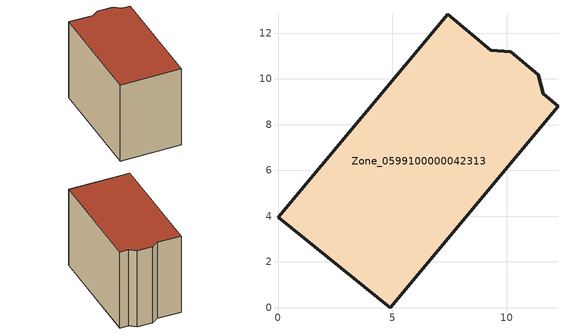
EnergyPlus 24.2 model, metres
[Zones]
Zone_0599100000042313
 floor ground (C_G): 0,3.96 7.43,12.83 9.3,11.26 10.17,11.19 11.37,10.18 11.59,9.35 12.24,8.8 4.91,0 z0
 wall outside (C_F): 4.91,0 12.24,8.8 11.59,9.35 11.37,10.18 10.17,11.19 9.3,11.26 7.43,12.83 0,3.96 4.91,0 z0:8.57
 roof outside (C_R): 7.43,12.83 0,3.96 4.91,0 12.24,8.8 11.59,9.35 11.37,10.18 10.17,11.19 9.3,11.26 z8.57
[BUILDING]
Pand.0599100000042313: North Axis=0; Terrain=City; Loads Convergence Tolerance Value=0.04; Temperature Convergence Tolerance Value=0.4; Solar Distribution=FullExterior; Maximum Number of Warmup Days=25; Minimum Number of Warmup Days=1
[Site:Location]
Rotterdam.The.Hague.AP_ZH_NLD Design_Conditions: Latitude=51.96; Longitude=4.45; Time Zone=1; Elevation=-4.5
[SITE:GROUNDTEMPERATURE:BUILDINGSURFACE]
18, 18, 18, 18, 18, 18, 18, 18, 18, 18, 18, 18
[MATERIAL] Thermal Absorptance=0.9; Solar Absorptance=0.7; Visible Absorptance=0.7
Name | Roughness | Thickness | Conductivity | Density | Specific Heat
G.TI.1946 | MediumSmooth | 0.15 | 1 | 540 | 1210
F.TI.1946 | Rough | 0.3 | 0.857143 | 1920 | 840
R.TI.1946 | MediumRough | 0.2 | 0.1 | 1500 | 1000
[CONSTRUCTION]
C_G: G.TI.1946
C_F: F.TI.1946
C_R: R.TI.1946
[ZONE]
Zone_0599100000042313: Type=1; Multiplier=1; Ceiling Height=Autocalculate; Volume=Autocalculate; Floor Area=autocalculate; Part of Total Floor Area=Yes
[ZONEINFILTRATION:DESIGNFLOWRATE]
Infil_Zone_0599100000042313: Zone or ZoneList or Space or SpaceList=Zone_0599100000042313; Schedule=AlwaysOn; Design Flow Rate Calculation Method=Flow/Area; Flow Rate per Floor Area=0.003; Constant Term Coefficient=1; Temperature Term Coefficient=0; Velocity Term Coefficient=0; Velocity Squared Term Coefficient=0
[HVACTEMPLATE:ZONE:IDEALLOADSAIRSYSTEM]
Zone_0599100000042313: Maximum Heating Supply Air Temperature=50; Minimum Cooling Supply Air Temperature=13; Maximum Heating Supply Air Humidity Ratio=0.0156; Minimum Cooling Supply Air Humidity Ratio=0.0077; Heating Limit=NoLimit; Cooling Limit=NoLimit; Dehumidification Control Type=ConstantSensibleHeatRatio; Cooling Sensible Heat Ratio=0.7; Dehumidification Setpoint=60; Humidification Control Type=None; Humidification Setpoint=30; Outdoor Air Method=None; Outdoor Air Flow Rate per Person=0.00944; Outdoor Air Flow Rate per Zone Floor Area=0; Outdoor Air Flow Rate per Zone=0; Demand Controlled Ventilation Type=None; Outdoor Air Economizer Type=NoEconomizer; Heat Recovery Type=None; Sensible Heat Recovery Effectiveness=0.7; Latent Heat Recovery Effectiveness=0.65
[ZONECONTROL:THERMOSTAT]
ThermostatControl_Zone_0599100000042313: Zone or ZoneList=Zone_0599100000042313; Control Type Schedule=DualSetpointControlType; Control 1=Thermostat_Zone_0599100000042313; Temperature Difference Between Cutout And Setpoint=0
[THERMOSTATSETPOINT:DUALSETPOINT]
Thermostat_Zone_0599100000042313: Heating Setpoint Temperature Schedule=HeatingSetpoint_Zone_0599100000042313; Cooling Setpoint Temperature Schedule=CoolingSetpoint_Zone_0599100000042313
[SCHEDULE:COMPACT]
HeatingSetpoint_Zone_0599100000042313: Through: 12/31, For: AllDays, Until: 24:00, 21
CoolingSetpoint_Zone_0599100000042313: Through: 12/31, For: AllDays, Until: 24:00, 24
DualSetpointControlType: Through: 12/31, For: AllDays, Until: 24:00, 4
AlwaysOn: Through: 12/31, For: AllDays, Until: 24:00, 1
